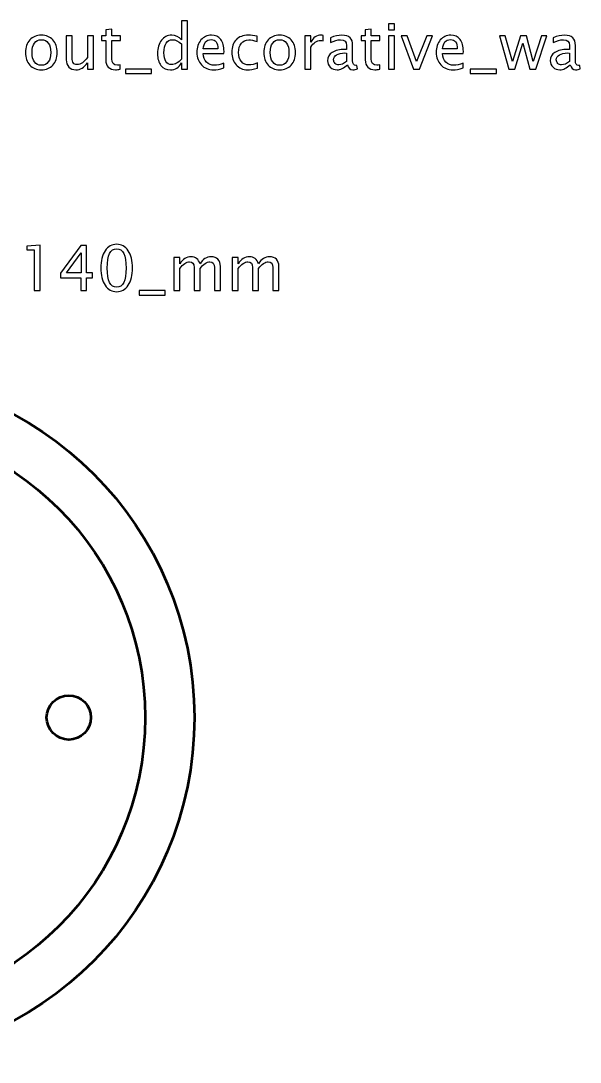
# Model space of a CAD drawing. Header units: centimetres. Extents: x -28.3 to 19, y -27.4 to 29.1.
# Drawn here: x -16.02 to -4.67, y 8 to 29.15 of the extents above; entities that cross this region are included whole.
import ezdxf

# ---------------------------------------------------------------- set-up
doc = ezdxf.new("R2010")
doc.units = ezdxf.units.CM
doc.header["$MEASUREMENT"] = 0
doc.layers.add('Layer 1', color=7, linetype='Continuous')

msp = doc.modelspace()

# ---------------------------------------------------------------- linework, layer by layer
at = {"layer": 'Layer 1', "lineweight": 53}
for centre, major_axis in [((-19.5, 15), (0, 7)), ((-19.5, 15), (0, 6)), ((-15.05, 15), (0, 0.45))]:
    msp.add_ellipse(centre, major_axis=major_axis, ratio=1, dxfattribs=at)
at = {"layer": 'Layer 1'}
for points, knots in [([(-14.00503, 28.17065), (-14.04271, 28.16028), (-14.07551, 28.1552), (-14.10324, 28.1552), (-14.10324, 28.1552), (-14.16547, 28.1552), (-14.21394, 28.17298), (-14.24866, 28.20854), (-14.24866, 28.20854), (-14.28358, 28.2441), (-14.30094, 28.29342), (-14.30094, 28.35671), (-14.30094, 28.35671), (-14.30094, 28.35671), (-14.30094, 28.7521), (-14.30094, 28.7521), (-14.30094, 28.7521), (-14.30094, 28.7521), (-14.38518, 28.7521), (-14.38518, 28.7521), (-14.38518, 28.7521), (-14.38518, 28.7521), (-14.38518, 28.84354), (-14.38518, 28.84354), (-14.38518, 28.84354), (-14.38518, 28.84354), (-14.30094, 28.84354), (-14.30094, 28.84354), (-14.30094, 28.84354), (-14.30094, 28.84354), (-14.30094, 28.96525), (-14.30094, 28.96525), (-14.30094, 28.96525), (-14.30094, 28.96525), (-14.17902, 28.97689), (-14.17902, 28.97689), (-14.17902, 28.97689), (-14.17902, 28.97689), (-14.17902, 28.84354), (-14.17902, 28.84354), (-14.17902, 28.84354), (-14.17902, 28.84354), (-14.00249, 28.84354), (-14.00249, 28.84354), (-14.00249, 28.84354), (-14.00249, 28.84354), (-14.00249, 28.7521), (-14.00249, 28.7521), (-14.00249, 28.7521), (-14.00249, 28.7521), (-14.17902, 28.7521), (-14.17902, 28.7521), (-14.17902, 28.7521), (-14.17902, 28.7521), (-14.17902, 28.37872), (-14.17902, 28.37872), (-14.17902, 28.37872), (-14.17902, 28.29067), (-14.14071, 28.24664), (-14.0643, 28.24664), (-14.0643, 28.24664), (-14.048, 28.24664), (-14.02831, 28.24939), (-14.00503, 28.25468), (-14.00503, 28.25468), (-14.00503, 28.25468), (-14.00503, 28.17065), (-14.00503, 28.17065)], [0, 0, 0, 0, 0.05555556, 0.05555556, 0.05555556, 0.05555556, 0.11111111, 0.11111111, 0.11111111, 0.11111111, 0.16666667, 0.16666667, 0.16666667, 0.16666667, 0.22222222, 0.22222222, 0.22222222, 0.22222222, 0.27777778, 0.27777778, 0.27777778, 0.27777778, 0.33333333, 0.33333333, 0.33333333, 0.33333333, 0.38888889, 0.38888889, 0.38888889, 0.38888889, 0.44444444, 0.44444444, 0.44444444, 0.44444444, 0.5, 0.5, 0.5, 0.5, 0.55555556, 0.55555556, 0.55555556, 0.55555556, 0.61111111, 0.61111111, 0.61111111, 0.61111111, 0.66666667, 0.66666667, 0.66666667, 0.66666667, 0.72222222, 0.72222222, 0.72222222, 0.72222222, 0.77777778, 0.77777778, 0.77777778, 0.77777778, 0.83333333, 0.83333333, 0.83333333, 0.83333333, 0.88888889, 0.88888889, 0.88888889, 0.88888889, 1, 1, 1, 1]), ([(-12.76297, 28.17044), (-12.76297, 28.17044), (-12.76297, 28.29681), (-12.76297, 28.29681), (-12.76297, 28.29681), (-12.81271, 28.2024), (-12.88764, 28.1552), (-12.98776, 28.1552), (-12.98776, 28.1552), (-13.06904, 28.1552), (-13.13296, 28.18462), (-13.17953, 28.24368), (-13.17953, 28.24368), (-13.2261, 28.30273), (-13.24938, 28.38338), (-13.24938, 28.48561), (-13.24938, 28.48561), (-13.24938, 28.59737), (-13.22292, 28.68733), (-13.17022, 28.75549), (-13.17022, 28.75549), (-13.1173, 28.82343), (-13.04787, 28.85751), (-12.96172, 28.85751), (-12.96172, 28.85751), (-12.88193, 28.85751), (-12.81546, 28.82703), (-12.76297, 28.76586), (-12.76297, 28.76586), (-12.76297, 28.76586), (-12.76297, 29.14961), (-12.76297, 29.14961), (-12.76297, 29.14961), (-12.76297, 29.14961), (-12.64105, 29.14961), (-12.64105, 29.14961), (-12.64105, 29.14961), (-12.64105, 29.14961), (-12.64105, 28.17044), (-12.64105, 28.17044), (-12.64105, 28.17044), (-12.64105, 28.17044), (-12.76297, 28.17044), (-12.76297, 28.17044)], [0, 0, 0, 0, 0.08333333, 0.08333333, 0.08333333, 0.08333333, 0.16666667, 0.16666667, 0.16666667, 0.16666667, 0.25, 0.25, 0.25, 0.25, 0.33333333, 0.33333333, 0.33333333, 0.33333333, 0.41666667, 0.41666667, 0.41666667, 0.41666667, 0.5, 0.5, 0.5, 0.5, 0.58333333, 0.58333333, 0.58333333, 0.58333333, 0.66666667, 0.66666667, 0.66666667, 0.66666667, 0.75, 0.75, 0.75, 0.75, 0.83333333, 0.83333333, 0.83333333, 0.83333333, 1, 1, 1, 1]), ([(-8.73666, 28.17065), (-8.77434, 28.16028), (-8.80714, 28.1552), (-8.83487, 28.1552), (-8.83487, 28.1552), (-8.8971, 28.1552), (-8.94557, 28.17298), (-8.98029, 28.20854), (-8.98029, 28.20854), (-9.01521, 28.2441), (-9.03257, 28.29342), (-9.03257, 28.35671), (-9.03257, 28.35671), (-9.03257, 28.35671), (-9.03257, 28.7521), (-9.03257, 28.7521), (-9.03257, 28.7521), (-9.03257, 28.7521), (-9.11681, 28.7521), (-9.11681, 28.7521), (-9.11681, 28.7521), (-9.11681, 28.7521), (-9.11681, 28.84354), (-9.11681, 28.84354), (-9.11681, 28.84354), (-9.11681, 28.84354), (-9.03257, 28.84354), (-9.03257, 28.84354), (-9.03257, 28.84354), (-9.03257, 28.84354), (-9.03257, 28.96525), (-9.03257, 28.96525), (-9.03257, 28.96525), (-9.03257, 28.96525), (-8.91065, 28.97689), (-8.91065, 28.97689), (-8.91065, 28.97689), (-8.91065, 28.97689), (-8.91065, 28.84354), (-8.91065, 28.84354), (-8.91065, 28.84354), (-8.91065, 28.84354), (-8.73412, 28.84354), (-8.73412, 28.84354), (-8.73412, 28.84354), (-8.73412, 28.84354), (-8.73412, 28.7521), (-8.73412, 28.7521), (-8.73412, 28.7521), (-8.73412, 28.7521), (-8.91065, 28.7521), (-8.91065, 28.7521), (-8.91065, 28.7521), (-8.91065, 28.7521), (-8.91065, 28.37872), (-8.91065, 28.37872), (-8.91065, 28.37872), (-8.91065, 28.29067), (-8.87234, 28.24664), (-8.79593, 28.24664), (-8.79593, 28.24664), (-8.77963, 28.24664), (-8.75994, 28.24939), (-8.73666, 28.25468), (-8.73666, 28.25468), (-8.73666, 28.25468), (-8.73666, 28.17065), (-8.73666, 28.17065)], [0, 0, 0, 0, 0.05555556, 0.05555556, 0.05555556, 0.05555556, 0.11111111, 0.11111111, 0.11111111, 0.11111111, 0.16666667, 0.16666667, 0.16666667, 0.16666667, 0.22222222, 0.22222222, 0.22222222, 0.22222222, 0.27777778, 0.27777778, 0.27777778, 0.27777778, 0.33333333, 0.33333333, 0.33333333, 0.33333333, 0.38888889, 0.38888889, 0.38888889, 0.38888889, 0.44444444, 0.44444444, 0.44444444, 0.44444444, 0.5, 0.5, 0.5, 0.5, 0.55555556, 0.55555556, 0.55555556, 0.55555556, 0.61111111, 0.61111111, 0.61111111, 0.61111111, 0.66666667, 0.66666667, 0.66666667, 0.66666667, 0.72222222, 0.72222222, 0.72222222, 0.72222222, 0.77777778, 0.77777778, 0.77777778, 0.77777778, 0.83333333, 0.83333333, 0.83333333, 0.83333333, 0.88888889, 0.88888889, 0.88888889, 0.88888889, 1, 1, 1, 1]), ([(-8.56267, 28.96673), (-8.56267, 28.96673), (-8.56267, 29.08865), (-8.56267, 29.08865), (-8.56267, 29.08865), (-8.56267, 29.08865), (-8.44075, 29.08865), (-8.44075, 29.08865), (-8.44075, 29.08865), (-8.44075, 29.08865), (-8.44075, 28.96673), (-8.44075, 28.96673), (-8.44075, 28.96673), (-8.44075, 28.96673), (-8.56267, 28.96673), (-8.56267, 28.96673)], [0, 0, 0, 0, 0.2, 0.2, 0.2, 0.2, 0.4, 0.4, 0.4, 0.4, 0.6, 0.6, 0.6, 0.6, 1, 1, 1, 1]), ([(-15.6065, 28.1552), (-15.70535, 28.1552), (-15.78366, 28.18674), (-15.84124, 28.24982), (-15.84124, 28.24982), (-15.89902, 28.31289), (-15.92781, 28.39862), (-15.92781, 28.50678), (-15.92781, 28.50678), (-15.92781, 28.61473), (-15.89902, 28.70024), (-15.84124, 28.76311), (-15.84124, 28.76311), (-15.78366, 28.82597), (-15.70535, 28.85751), (-15.6065, 28.85751), (-15.6065, 28.85751), (-15.50765, 28.85751), (-15.42933, 28.82597), (-15.37176, 28.76311), (-15.37176, 28.76311), (-15.31398, 28.70024), (-15.28519, 28.61473), (-15.28519, 28.50678), (-15.28519, 28.50678), (-15.28519, 28.39862), (-15.31398, 28.31289), (-15.37176, 28.24982), (-15.37176, 28.24982), (-15.42933, 28.18674), (-15.50765, 28.1552), (-15.6065, 28.1552)], [0, 0, 0, 0, 0.11111111, 0.11111111, 0.11111111, 0.11111111, 0.22222222, 0.22222222, 0.22222222, 0.22222222, 0.33333333, 0.33333333, 0.33333333, 0.33333333, 0.44444444, 0.44444444, 0.44444444, 0.44444444, 0.55555556, 0.55555556, 0.55555556, 0.55555556, 0.66666667, 0.66666667, 0.66666667, 0.66666667, 0.77777778, 0.77777778, 0.77777778, 0.77777778, 1, 1, 1, 1]), ([(-15.60671, 28.24664), (-15.54639, 28.24664), (-15.4994, 28.26929), (-15.46595, 28.3148), (-15.46595, 28.3148), (-15.43272, 28.36009), (-15.416, 28.42423), (-15.416, 28.50678), (-15.416, 28.50678), (-15.416, 28.58912), (-15.43272, 28.65304), (-15.46595, 28.69834), (-15.46595, 28.69834), (-15.4994, 28.74342), (-15.54639, 28.76607), (-15.60671, 28.76607), (-15.60671, 28.76607), (-15.66725, 28.76607), (-15.71424, 28.74342), (-15.74726, 28.69834), (-15.74726, 28.69834), (-15.78049, 28.65304), (-15.797, 28.58912), (-15.797, 28.50678), (-15.797, 28.50678), (-15.797, 28.42423), (-15.78049, 28.36009), (-15.74726, 28.3148), (-15.74726, 28.3148), (-15.71424, 28.26929), (-15.66725, 28.24664), (-15.60671, 28.24664)], [0, 0, 0, 0, 0.11111111, 0.11111111, 0.11111111, 0.11111111, 0.22222222, 0.22222222, 0.22222222, 0.22222222, 0.33333333, 0.33333333, 0.33333333, 0.33333333, 0.44444444, 0.44444444, 0.44444444, 0.44444444, 0.55555556, 0.55555556, 0.55555556, 0.55555556, 0.66666667, 0.66666667, 0.66666667, 0.66666667, 0.77777778, 0.77777778, 0.77777778, 0.77777778, 1, 1, 1, 1]), ([(-14.67263, 28.17044), (-14.67263, 28.17044), (-14.67263, 28.29702), (-14.67263, 28.29702), (-14.67263, 28.29702), (-14.73761, 28.2024), (-14.81656, 28.1552), (-14.90927, 28.1552), (-14.90927, 28.1552), (-14.96812, 28.1552), (-15.01489, 28.17362), (-15.04961, 28.21066), (-15.04961, 28.21066), (-15.08453, 28.2477), (-15.10189, 28.29744), (-15.10189, 28.36031), (-15.10189, 28.36031), (-15.10189, 28.36031), (-15.10189, 28.84354), (-15.10189, 28.84354), (-15.10189, 28.84354), (-15.10189, 28.84354), (-14.97997, 28.84354), (-14.97997, 28.84354), (-14.97997, 28.84354), (-14.97997, 28.84354), (-14.97997, 28.4001), (-14.97997, 28.4001), (-14.97997, 28.4001), (-14.97997, 28.34951), (-14.97256, 28.31374), (-14.95796, 28.29257), (-14.95796, 28.29257), (-14.94314, 28.27119), (-14.91859, 28.26061), (-14.88408, 28.26061), (-14.88408, 28.26061), (-14.80958, 28.26061), (-14.73888, 28.30951), (-14.67263, 28.40751), (-14.67263, 28.40751), (-14.67263, 28.40751), (-14.67263, 28.84354), (-14.67263, 28.84354), (-14.67263, 28.84354), (-14.67263, 28.84354), (-14.55071, 28.84354), (-14.55071, 28.84354), (-14.55071, 28.84354), (-14.55071, 28.84354), (-14.55071, 28.17044), (-14.55071, 28.17044), (-14.55071, 28.17044), (-14.55071, 28.17044), (-14.67263, 28.17044), (-14.67263, 28.17044)], [0, 0, 0, 0, 0.06666667, 0.06666667, 0.06666667, 0.06666667, 0.13333333, 0.13333333, 0.13333333, 0.13333333, 0.2, 0.2, 0.2, 0.2, 0.26666667, 0.26666667, 0.26666667, 0.26666667, 0.33333333, 0.33333333, 0.33333333, 0.33333333, 0.4, 0.4, 0.4, 0.4, 0.46666667, 0.46666667, 0.46666667, 0.46666667, 0.53333333, 0.53333333, 0.53333333, 0.53333333, 0.6, 0.6, 0.6, 0.6, 0.66666667, 0.66666667, 0.66666667, 0.66666667, 0.73333333, 0.73333333, 0.73333333, 0.73333333, 0.8, 0.8, 0.8, 0.8, 0.86666667, 0.86666667, 0.86666667, 0.86666667, 1, 1, 1, 1]), ([(-12.76297, 28.68246), (-12.82626, 28.73813), (-12.88616, 28.76607), (-12.94289, 28.76607), (-12.94289, 28.76607), (-12.99877, 28.76607), (-13.04195, 28.74279), (-13.07264, 28.69601), (-13.07264, 28.69601), (-13.10333, 28.64944), (-13.11857, 28.5834), (-13.11857, 28.49789), (-13.11857, 28.49789), (-13.11857, 28.34062), (-13.0665, 28.26188), (-12.96215, 28.26188), (-12.96215, 28.26188), (-12.89441, 28.26188), (-12.82795, 28.29892), (-12.76297, 28.37279), (-12.76297, 28.37279), (-12.76297, 28.37279), (-12.76297, 28.68246), (-12.76297, 28.68246)], [0, 0, 0, 0, 0.14285714, 0.14285714, 0.14285714, 0.14285714, 0.28571429, 0.28571429, 0.28571429, 0.28571429, 0.42857143, 0.42857143, 0.42857143, 0.42857143, 0.57142857, 0.57142857, 0.57142857, 0.57142857, 0.71428571, 0.71428571, 0.71428571, 0.71428571, 1, 1, 1, 1]), ([(-11.90276, 28.19203), (-11.98467, 28.16748), (-12.05474, 28.1552), (-12.11316, 28.1552), (-12.11316, 28.1552), (-12.21285, 28.1552), (-12.29392, 28.18822), (-12.35636, 28.25405), (-12.35636, 28.25405), (-12.4188, 28.31988), (-12.45013, 28.40518), (-12.45013, 28.51017), (-12.45013, 28.51017), (-12.45013, 28.61198), (-12.42261, 28.69559), (-12.36737, 28.76099), (-12.36737, 28.76099), (-12.31212, 28.82618), (-12.24143, 28.85878), (-12.15528, 28.85878), (-12.15528, 28.85878), (-12.07379, 28.85878), (-12.01071, 28.82978), (-11.96626, 28.77179), (-11.96626, 28.77179), (-11.92181, 28.71379), (-11.89958, 28.63166), (-11.89958, 28.52519), (-11.89958, 28.52519), (-11.89958, 28.52519), (-11.90022, 28.48794), (-11.90022, 28.48794), (-11.90022, 28.48794), (-11.90022, 28.48794), (-12.32567, 28.48794), (-12.32567, 28.48794), (-12.32567, 28.48794), (-12.30789, 28.32707), (-12.22936, 28.24664), (-12.0903, 28.24664), (-12.0903, 28.24664), (-12.03928, 28.24664), (-11.97684, 28.26103), (-11.90276, 28.28982), (-11.90276, 28.28982), (-11.90276, 28.28982), (-11.90276, 28.19203), (-11.90276, 28.19203)], [0, 0, 0, 0, 0.07692308, 0.07692308, 0.07692308, 0.07692308, 0.15384615, 0.15384615, 0.15384615, 0.15384615, 0.23076923, 0.23076923, 0.23076923, 0.23076923, 0.30769231, 0.30769231, 0.30769231, 0.30769231, 0.38461538, 0.38461538, 0.38461538, 0.38461538, 0.46153846, 0.46153846, 0.46153846, 0.46153846, 0.53846154, 0.53846154, 0.53846154, 0.53846154, 0.61538462, 0.61538462, 0.61538462, 0.61538462, 0.69230769, 0.69230769, 0.69230769, 0.69230769, 0.76923077, 0.76923077, 0.76923077, 0.76923077, 0.84615385, 0.84615385, 0.84615385, 0.84615385, 1, 1, 1, 1]), ([(-12.31932, 28.57938), (-12.31932, 28.57938), (-12.02214, 28.57938), (-12.02214, 28.57938), (-12.02214, 28.57938), (-12.02214, 28.70469), (-12.06892, 28.76734), (-12.16226, 28.76734), (-12.16226, 28.76734), (-12.25624, 28.76734), (-12.30852, 28.70469), (-12.31932, 28.57938)], [0, 0, 0, 0, 0.25, 0.25, 0.25, 0.25, 0.5, 0.5, 0.5, 0.5, 1, 1, 1, 1]), ([(-11.22183, 28.19076), (-11.30078, 28.16705), (-11.36894, 28.1552), (-11.4263, 28.1552), (-11.4263, 28.1552), (-11.51732, 28.1552), (-11.59267, 28.18886), (-11.65257, 28.25595), (-11.65257, 28.25595), (-11.71247, 28.32326), (-11.74253, 28.40814), (-11.74253, 28.51038), (-11.74253, 28.51038), (-11.74253, 28.6196), (-11.7129, 28.7049), (-11.65363, 28.76586), (-11.65363, 28.76586), (-11.59436, 28.82703), (-11.5116, 28.85751), (-11.40534, 28.85751), (-11.40534, 28.85751), (-11.35306, 28.85751), (-11.29422, 28.85031), (-11.22945, 28.83592), (-11.22945, 28.83592), (-11.22945, 28.83592), (-11.22945, 28.73305), (-11.22945, 28.73305), (-11.22945, 28.73305), (-11.29824, 28.75337), (-11.35433, 28.76353), (-11.39751, 28.76353), (-11.39751, 28.76353), (-11.46017, 28.76353), (-11.51033, 28.74004), (-11.5478, 28.69326), (-11.5478, 28.69326), (-11.58526, 28.64648), (-11.6041, 28.58404), (-11.6041, 28.50614), (-11.6041, 28.50614), (-11.6041, 28.43058), (-11.58463, 28.36962), (-11.54589, 28.32284), (-11.54589, 28.32284), (-11.50716, 28.27627), (-11.45657, 28.25299), (-11.3937, 28.25299), (-11.3937, 28.25299), (-11.33803, 28.25299), (-11.28088, 28.26738), (-11.22183, 28.29617), (-11.22183, 28.29617), (-11.22183, 28.29617), (-11.22183, 28.19076), (-11.22183, 28.19076)], [0, 0, 0, 0, 0.06666667, 0.06666667, 0.06666667, 0.06666667, 0.13333333, 0.13333333, 0.13333333, 0.13333333, 0.2, 0.2, 0.2, 0.2, 0.26666667, 0.26666667, 0.26666667, 0.26666667, 0.33333333, 0.33333333, 0.33333333, 0.33333333, 0.4, 0.4, 0.4, 0.4, 0.46666667, 0.46666667, 0.46666667, 0.46666667, 0.53333333, 0.53333333, 0.53333333, 0.53333333, 0.6, 0.6, 0.6, 0.6, 0.66666667, 0.66666667, 0.66666667, 0.66666667, 0.73333333, 0.73333333, 0.73333333, 0.73333333, 0.8, 0.8, 0.8, 0.8, 0.86666667, 0.86666667, 0.86666667, 0.86666667, 1, 1, 1, 1]), ([(-10.77077, 28.1552), (-10.86962, 28.1552), (-10.94793, 28.18674), (-11.00551, 28.24982), (-11.00551, 28.24982), (-11.06329, 28.31289), (-11.09208, 28.39862), (-11.09208, 28.50678), (-11.09208, 28.50678), (-11.09208, 28.61473), (-11.06329, 28.70024), (-11.00551, 28.76311), (-11.00551, 28.76311), (-10.94793, 28.82597), (-10.86962, 28.85751), (-10.77077, 28.85751), (-10.77077, 28.85751), (-10.67192, 28.85751), (-10.5936, 28.82597), (-10.53603, 28.76311), (-10.53603, 28.76311), (-10.47825, 28.70024), (-10.44946, 28.61473), (-10.44946, 28.50678), (-10.44946, 28.50678), (-10.44946, 28.39862), (-10.47825, 28.31289), (-10.53603, 28.24982), (-10.53603, 28.24982), (-10.5936, 28.18674), (-10.67192, 28.1552), (-10.77077, 28.1552)], [0, 0, 0, 0, 0.11111111, 0.11111111, 0.11111111, 0.11111111, 0.22222222, 0.22222222, 0.22222222, 0.22222222, 0.33333333, 0.33333333, 0.33333333, 0.33333333, 0.44444444, 0.44444444, 0.44444444, 0.44444444, 0.55555556, 0.55555556, 0.55555556, 0.55555556, 0.66666667, 0.66666667, 0.66666667, 0.66666667, 0.77777778, 0.77777778, 0.77777778, 0.77777778, 1, 1, 1, 1]), ([(-10.77098, 28.24664), (-10.71066, 28.24664), (-10.66367, 28.26929), (-10.63022, 28.3148), (-10.63022, 28.3148), (-10.59699, 28.36009), (-10.58027, 28.42423), (-10.58027, 28.50678), (-10.58027, 28.50678), (-10.58027, 28.58912), (-10.59699, 28.65304), (-10.63022, 28.69834), (-10.63022, 28.69834), (-10.66367, 28.74342), (-10.71066, 28.76607), (-10.77098, 28.76607), (-10.77098, 28.76607), (-10.83152, 28.76607), (-10.87851, 28.74342), (-10.91153, 28.69834), (-10.91153, 28.69834), (-10.94476, 28.65304), (-10.96127, 28.58912), (-10.96127, 28.50678), (-10.96127, 28.50678), (-10.96127, 28.42423), (-10.94476, 28.36009), (-10.91153, 28.3148), (-10.91153, 28.3148), (-10.87851, 28.26929), (-10.83152, 28.24664), (-10.77098, 28.24664)], [0, 0, 0, 0, 0.11111111, 0.11111111, 0.11111111, 0.11111111, 0.22222222, 0.22222222, 0.22222222, 0.22222222, 0.33333333, 0.33333333, 0.33333333, 0.33333333, 0.44444444, 0.44444444, 0.44444444, 0.44444444, 0.55555556, 0.55555556, 0.55555556, 0.55555556, 0.66666667, 0.66666667, 0.66666667, 0.66666667, 0.77777778, 0.77777778, 0.77777778, 0.77777778, 1, 1, 1, 1]), ([(-10.25854, 28.17044), (-10.25854, 28.17044), (-10.25854, 28.84354), (-10.25854, 28.84354), (-10.25854, 28.84354), (-10.25854, 28.84354), (-10.13662, 28.84354), (-10.13662, 28.84354), (-10.13662, 28.84354), (-10.13662, 28.84354), (-10.13662, 28.71633), (-10.13662, 28.71633), (-10.13662, 28.71633), (-10.08815, 28.81052), (-10.01787, 28.85751), (-9.92559, 28.85751), (-9.92559, 28.85751), (-9.9131, 28.85751), (-9.89998, 28.85645), (-9.88643, 28.85434), (-9.88643, 28.85434), (-9.88643, 28.85434), (-9.88643, 28.74025), (-9.88643, 28.74025), (-9.88643, 28.74025), (-9.9076, 28.74723), (-9.92622, 28.75083), (-9.94231, 28.75083), (-9.94231, 28.75083), (-10.01978, 28.75083), (-10.08455, 28.70511), (-10.13662, 28.61346), (-10.13662, 28.61346), (-10.13662, 28.61346), (-10.13662, 28.17044), (-10.13662, 28.17044), (-10.13662, 28.17044), (-10.13662, 28.17044), (-10.25854, 28.17044), (-10.25854, 28.17044)], [0, 0, 0, 0, 0.09090909, 0.09090909, 0.09090909, 0.09090909, 0.18181818, 0.18181818, 0.18181818, 0.18181818, 0.27272727, 0.27272727, 0.27272727, 0.27272727, 0.36363636, 0.36363636, 0.36363636, 0.36363636, 0.45454545, 0.45454545, 0.45454545, 0.45454545, 0.54545455, 0.54545455, 0.54545455, 0.54545455, 0.63636364, 0.63636364, 0.63636364, 0.63636364, 0.72727273, 0.72727273, 0.72727273, 0.72727273, 0.81818182, 0.81818182, 0.81818182, 0.81818182, 1, 1, 1, 1]), ([(-9.39198, 28.25617), (-9.46521, 28.18886), (-9.5357, 28.1552), (-9.60343, 28.1552), (-9.60343, 28.1552), (-9.6591, 28.1552), (-9.70546, 28.17256), (-9.74207, 28.20748), (-9.74207, 28.20748), (-9.7789, 28.24241), (-9.79732, 28.28643), (-9.79732, 28.33956), (-9.79732, 28.33956), (-9.79732, 28.41301), (-9.76642, 28.46953), (-9.70461, 28.5089), (-9.70461, 28.5089), (-9.6428, 28.54827), (-9.55411, 28.56795), (-9.43854, 28.56795), (-9.43854, 28.56795), (-9.43854, 28.56795), (-9.40997, 28.56795), (-9.40997, 28.56795), (-9.40997, 28.56795), (-9.40997, 28.56795), (-9.40997, 28.64902), (-9.40997, 28.64902), (-9.40997, 28.64902), (-9.40997, 28.72712), (-9.45061, 28.76607), (-9.5321, 28.76607), (-9.5321, 28.76607), (-9.59518, 28.76607), (-9.66418, 28.74617), (-9.7389, 28.70638), (-9.7389, 28.70638), (-9.7389, 28.70638), (-9.7389, 28.80671), (-9.7389, 28.80671), (-9.7389, 28.80671), (-9.65677, 28.84058), (-9.5793, 28.85751), (-9.5067, 28.85751), (-9.5067, 28.85751), (-9.43198, 28.85751), (-9.37674, 28.84058), (-9.34139, 28.8065), (-9.34139, 28.8065), (-9.30583, 28.77242), (-9.28805, 28.71993), (-9.28805, 28.64902), (-9.28805, 28.64902), (-9.28805, 28.64902), (-9.28805, 28.34485), (-9.28805, 28.34485), (-9.28805, 28.34485), (-9.28805, 28.27522), (-9.26667, 28.24029), (-9.2237, 28.24029), (-9.2237, 28.24029), (-9.21841, 28.24029), (-9.21058, 28.24114), (-9.20021, 28.24283), (-9.20021, 28.24283), (-9.20021, 28.24283), (-9.19153, 28.1751), (-9.19153, 28.1751), (-9.19153, 28.1751), (-9.21926, 28.16176), (-9.24974, 28.1552), (-9.28318, 28.1552), (-9.28318, 28.1552), (-9.34012, 28.1552), (-9.37631, 28.18886), (-9.39198, 28.25617)], [0, 0, 0, 0, 0.05, 0.05, 0.05, 0.05, 0.1, 0.1, 0.1, 0.1, 0.15, 0.15, 0.15, 0.15, 0.2, 0.2, 0.2, 0.2, 0.25, 0.25, 0.25, 0.25, 0.3, 0.3, 0.3, 0.3, 0.35, 0.35, 0.35, 0.35, 0.4, 0.4, 0.4, 0.4, 0.45, 0.45, 0.45, 0.45, 0.5, 0.5, 0.5, 0.5, 0.55, 0.55, 0.55, 0.55, 0.6, 0.6, 0.6, 0.6, 0.65, 0.65, 0.65, 0.65, 0.7, 0.7, 0.7, 0.7, 0.75, 0.75, 0.75, 0.75, 0.8, 0.8, 0.8, 0.8, 0.85, 0.85, 0.85, 0.85, 0.9, 0.9, 0.9, 0.9, 1, 1, 1, 1]), ([(-8.56267, 28.17044), (-8.56267, 28.17044), (-8.56267, 28.84354), (-8.56267, 28.84354), (-8.56267, 28.84354), (-8.56267, 28.84354), (-8.44075, 28.84354), (-8.44075, 28.84354), (-8.44075, 28.84354), (-8.44075, 28.84354), (-8.44075, 28.17044), (-8.44075, 28.17044), (-8.44075, 28.17044), (-8.44075, 28.17044), (-8.56267, 28.17044), (-8.56267, 28.17044)], [0, 0, 0, 0, 0.2, 0.2, 0.2, 0.2, 0.4, 0.4, 0.4, 0.4, 0.6, 0.6, 0.6, 0.6, 1, 1, 1, 1]), ([(-8.05552, 28.17044), (-8.05552, 28.17044), (-8.30613, 28.84354), (-8.30613, 28.84354), (-8.30613, 28.84354), (-8.30613, 28.84354), (-8.18421, 28.84354), (-8.18421, 28.84354), (-8.18421, 28.84354), (-8.18421, 28.84354), (-7.98884, 28.32051), (-7.98884, 28.32051), (-7.98884, 28.32051), (-7.98884, 28.32051), (-7.78204, 28.84354), (-7.78204, 28.84354), (-7.78204, 28.84354), (-7.78204, 28.84354), (-7.66732, 28.84354), (-7.66732, 28.84354), (-7.66732, 28.84354), (-7.66732, 28.84354), (-7.93338, 28.17044), (-7.93338, 28.17044), (-7.93338, 28.17044), (-7.93338, 28.17044), (-8.05552, 28.17044), (-8.05552, 28.17044)], [0, 0, 0, 0, 0.125, 0.125, 0.125, 0.125, 0.25, 0.25, 0.25, 0.25, 0.375, 0.375, 0.375, 0.375, 0.5, 0.5, 0.5, 0.5, 0.625, 0.625, 0.625, 0.625, 0.75, 0.75, 0.75, 0.75, 1, 1, 1, 1]), ([(-7.04438, 28.19203), (-7.12629, 28.16748), (-7.19636, 28.1552), (-7.25478, 28.1552), (-7.25478, 28.1552), (-7.35447, 28.1552), (-7.43554, 28.18822), (-7.49798, 28.25405), (-7.49798, 28.25405), (-7.56042, 28.31988), (-7.59175, 28.40518), (-7.59175, 28.51017), (-7.59175, 28.51017), (-7.59175, 28.61198), (-7.56423, 28.69559), (-7.50899, 28.76099), (-7.50899, 28.76099), (-7.45374, 28.82618), (-7.38305, 28.85878), (-7.2969, 28.85878), (-7.2969, 28.85878), (-7.21541, 28.85878), (-7.15233, 28.82978), (-7.10788, 28.77179), (-7.10788, 28.77179), (-7.06343, 28.71379), (-7.0412, 28.63166), (-7.0412, 28.52519), (-7.0412, 28.52519), (-7.0412, 28.52519), (-7.04184, 28.48794), (-7.04184, 28.48794), (-7.04184, 28.48794), (-7.04184, 28.48794), (-7.46729, 28.48794), (-7.46729, 28.48794), (-7.46729, 28.48794), (-7.44951, 28.32707), (-7.37098, 28.24664), (-7.23192, 28.24664), (-7.23192, 28.24664), (-7.1809, 28.24664), (-7.11846, 28.26103), (-7.04438, 28.28982), (-7.04438, 28.28982), (-7.04438, 28.28982), (-7.04438, 28.19203), (-7.04438, 28.19203)], [0, 0, 0, 0, 0.07692308, 0.07692308, 0.07692308, 0.07692308, 0.15384615, 0.15384615, 0.15384615, 0.15384615, 0.23076923, 0.23076923, 0.23076923, 0.23076923, 0.30769231, 0.30769231, 0.30769231, 0.30769231, 0.38461538, 0.38461538, 0.38461538, 0.38461538, 0.46153846, 0.46153846, 0.46153846, 0.46153846, 0.53846154, 0.53846154, 0.53846154, 0.53846154, 0.61538462, 0.61538462, 0.61538462, 0.61538462, 0.69230769, 0.69230769, 0.69230769, 0.69230769, 0.76923077, 0.76923077, 0.76923077, 0.76923077, 0.84615385, 0.84615385, 0.84615385, 0.84615385, 1, 1, 1, 1]), ([(-7.46094, 28.57938), (-7.46094, 28.57938), (-7.16376, 28.57938), (-7.16376, 28.57938), (-7.16376, 28.57938), (-7.16376, 28.70469), (-7.21054, 28.76734), (-7.30388, 28.76734), (-7.30388, 28.76734), (-7.39786, 28.76734), (-7.45014, 28.70469), (-7.46094, 28.57938)], [0, 0, 0, 0, 0.25, 0.25, 0.25, 0.25, 0.5, 0.5, 0.5, 0.5, 1, 1, 1, 1]), ([(-6.11707, 28.17044), (-6.11707, 28.17044), (-6.31011, 28.84354), (-6.31011, 28.84354), (-6.31011, 28.84354), (-6.31011, 28.84354), (-6.19115, 28.84354), (-6.19115, 28.84354), (-6.19115, 28.84354), (-6.19115, 28.84354), (-6.0432, 28.32094), (-6.0432, 28.32094), (-6.0432, 28.32094), (-6.0432, 28.32094), (-5.8836, 28.84354), (-5.8836, 28.84354), (-5.8836, 28.84354), (-5.8836, 28.84354), (-5.76168, 28.84354), (-5.76168, 28.84354), (-5.76168, 28.84354), (-5.76168, 28.84354), (-5.62135, 28.32178), (-5.62135, 28.32178), (-5.62135, 28.32178), (-5.62135, 28.32178), (-5.45159, 28.84354), (-5.45159, 28.84354), (-5.45159, 28.84354), (-5.45159, 28.84354), (-5.34745, 28.84354), (-5.34745, 28.84354), (-5.34745, 28.84354), (-5.34745, 28.84354), (-5.56716, 28.17044), (-5.56716, 28.17044), (-5.56716, 28.17044), (-5.56716, 28.17044), (-5.68908, 28.17044), (-5.68908, 28.17044), (-5.68908, 28.17044), (-5.68908, 28.17044), (-5.83344, 28.69537), (-5.83344, 28.69537), (-5.83344, 28.69537), (-5.83344, 28.69537), (-5.99515, 28.17044), (-5.99515, 28.17044), (-5.99515, 28.17044), (-5.99515, 28.17044), (-6.11707, 28.17044), (-6.11707, 28.17044)], [0, 0, 0, 0, 0.07142857, 0.07142857, 0.07142857, 0.07142857, 0.14285714, 0.14285714, 0.14285714, 0.14285714, 0.21428571, 0.21428571, 0.21428571, 0.21428571, 0.28571429, 0.28571429, 0.28571429, 0.28571429, 0.35714286, 0.35714286, 0.35714286, 0.35714286, 0.42857143, 0.42857143, 0.42857143, 0.42857143, 0.5, 0.5, 0.5, 0.5, 0.57142857, 0.57142857, 0.57142857, 0.57142857, 0.64285714, 0.64285714, 0.64285714, 0.64285714, 0.71428571, 0.71428571, 0.71428571, 0.71428571, 0.78571429, 0.78571429, 0.78571429, 0.78571429, 0.85714286, 0.85714286, 0.85714286, 0.85714286, 1, 1, 1, 1]), ([(-4.87035, 28.25617), (-4.94358, 28.18886), (-5.01407, 28.1552), (-5.0818, 28.1552), (-5.0818, 28.1552), (-5.13747, 28.1552), (-5.18383, 28.17256), (-5.22044, 28.20748), (-5.22044, 28.20748), (-5.25727, 28.24241), (-5.27569, 28.28643), (-5.27569, 28.33956), (-5.27569, 28.33956), (-5.27569, 28.41301), (-5.24479, 28.46953), (-5.18298, 28.5089), (-5.18298, 28.5089), (-5.12117, 28.54827), (-5.03248, 28.56795), (-4.91691, 28.56795), (-4.91691, 28.56795), (-4.91691, 28.56795), (-4.88834, 28.56795), (-4.88834, 28.56795), (-4.88834, 28.56795), (-4.88834, 28.56795), (-4.88834, 28.64902), (-4.88834, 28.64902), (-4.88834, 28.64902), (-4.88834, 28.72712), (-4.92898, 28.76607), (-5.01047, 28.76607), (-5.01047, 28.76607), (-5.07355, 28.76607), (-5.14255, 28.74617), (-5.21727, 28.70638), (-5.21727, 28.70638), (-5.21727, 28.70638), (-5.21727, 28.80671), (-5.21727, 28.80671), (-5.21727, 28.80671), (-5.13514, 28.84058), (-5.05767, 28.85751), (-4.98507, 28.85751), (-4.98507, 28.85751), (-4.91035, 28.85751), (-4.85511, 28.84058), (-4.81976, 28.8065), (-4.81976, 28.8065), (-4.7842, 28.77242), (-4.76642, 28.71993), (-4.76642, 28.64902), (-4.76642, 28.64902), (-4.76642, 28.64902), (-4.76642, 28.34485), (-4.76642, 28.34485), (-4.76642, 28.34485), (-4.76642, 28.27522), (-4.74504, 28.24029), (-4.70207, 28.24029), (-4.70207, 28.24029), (-4.69678, 28.24029), (-4.68895, 28.24114), (-4.67858, 28.24283), (-4.67858, 28.24283), (-4.67858, 28.24283), (-4.6699, 28.1751), (-4.6699, 28.1751), (-4.6699, 28.1751), (-4.69763, 28.16176), (-4.72811, 28.1552), (-4.76155, 28.1552), (-4.76155, 28.1552), (-4.81849, 28.1552), (-4.85468, 28.18886), (-4.87035, 28.25617)], [0, 0, 0, 0, 0.05, 0.05, 0.05, 0.05, 0.1, 0.1, 0.1, 0.1, 0.15, 0.15, 0.15, 0.15, 0.2, 0.2, 0.2, 0.2, 0.25, 0.25, 0.25, 0.25, 0.3, 0.3, 0.3, 0.3, 0.35, 0.35, 0.35, 0.35, 0.4, 0.4, 0.4, 0.4, 0.45, 0.45, 0.45, 0.45, 0.5, 0.5, 0.5, 0.5, 0.55, 0.55, 0.55, 0.55, 0.6, 0.6, 0.6, 0.6, 0.65, 0.65, 0.65, 0.65, 0.7, 0.7, 0.7, 0.7, 0.75, 0.75, 0.75, 0.75, 0.8, 0.8, 0.8, 0.8, 0.85, 0.85, 0.85, 0.85, 0.9, 0.9, 0.9, 0.9, 1, 1, 1, 1]), ([(-9.40997, 28.32263), (-9.40997, 28.32263), (-9.40997, 28.49556), (-9.40997, 28.49556), (-9.40997, 28.49556), (-9.40997, 28.49556), (-9.44913, 28.49683), (-9.44913, 28.49683), (-9.44913, 28.49683), (-9.51686, 28.49683), (-9.57147, 28.48434), (-9.61317, 28.45937), (-9.61317, 28.45937), (-9.65466, 28.43418), (-9.6754, 28.40095), (-9.6754, 28.35946), (-9.6754, 28.35946), (-9.6754, 28.33046), (-9.66503, 28.30591), (-9.6445, 28.2858), (-9.6445, 28.2858), (-9.62375, 28.26569), (-9.59856, 28.25553), (-9.56872, 28.25553), (-9.56872, 28.25553), (-9.51792, 28.25553), (-9.465, 28.27797), (-9.40997, 28.32263)], [0, 0, 0, 0, 0.125, 0.125, 0.125, 0.125, 0.25, 0.25, 0.25, 0.25, 0.375, 0.375, 0.375, 0.375, 0.5, 0.5, 0.5, 0.5, 0.625, 0.625, 0.625, 0.625, 0.75, 0.75, 0.75, 0.75, 1, 1, 1, 1]), ([(-4.88834, 28.32263), (-4.88834, 28.32263), (-4.88834, 28.49556), (-4.88834, 28.49556), (-4.88834, 28.49556), (-4.88834, 28.49556), (-4.9275, 28.49683), (-4.9275, 28.49683), (-4.9275, 28.49683), (-4.99523, 28.49683), (-5.04984, 28.48434), (-5.09154, 28.45937), (-5.09154, 28.45937), (-5.13303, 28.43418), (-5.15377, 28.40095), (-5.15377, 28.35946), (-5.15377, 28.35946), (-5.15377, 28.33046), (-5.1434, 28.30591), (-5.12287, 28.2858), (-5.12287, 28.2858), (-5.10212, 28.26569), (-5.07693, 28.25553), (-5.04709, 28.25553), (-5.04709, 28.25553), (-4.99629, 28.25553), (-4.94337, 28.27797), (-4.88834, 28.32263)], [0, 0, 0, 0, 0.125, 0.125, 0.125, 0.125, 0.25, 0.25, 0.25, 0.25, 0.375, 0.375, 0.375, 0.375, 0.5, 0.5, 0.5, 0.5, 0.625, 0.625, 0.625, 0.625, 0.75, 0.75, 0.75, 0.75, 1, 1, 1, 1]), ([(-13.89962, 28.079), (-13.89962, 28.079), (-13.89962, 28.17044), (-13.89962, 28.17044), (-13.89962, 28.17044), (-13.89962, 28.17044), (-13.3713, 28.17044), (-13.3713, 28.17044), (-13.3713, 28.17044), (-13.3713, 28.17044), (-13.3713, 28.079), (-13.3713, 28.079), (-13.3713, 28.079), (-13.3713, 28.079), (-13.89962, 28.079), (-13.89962, 28.079)], [0, 0, 0, 0, 0.2, 0.2, 0.2, 0.2, 0.4, 0.4, 0.4, 0.4, 0.6, 0.6, 0.6, 0.6, 1, 1, 1, 1]), ([(-6.89939, 28.079), (-6.89939, 28.079), (-6.89939, 28.17044), (-6.89939, 28.17044), (-6.89939, 28.17044), (-6.89939, 28.17044), (-6.37107, 28.17044), (-6.37107, 28.17044), (-6.37107, 28.17044), (-6.37107, 28.17044), (-6.37107, 28.079), (-6.37107, 28.079), (-6.37107, 28.079), (-6.37107, 28.079), (-6.89939, 28.079), (-6.89939, 28.079)], [0, 0, 0, 0, 0.2, 0.2, 0.2, 0.2, 0.4, 0.4, 0.4, 0.4, 0.6, 0.6, 0.6, 0.6, 1, 1, 1, 1]), ([(-15.7534, 23.67044), (-15.7534, 23.67044), (-15.7534, 24.49721), (-15.7534, 24.49721), (-15.7534, 24.49721), (-15.7534, 24.49721), (-15.89945, 24.49721), (-15.89945, 24.49721), (-15.89945, 24.49721), (-15.89945, 24.49721), (-15.89945, 24.57341), (-15.89945, 24.57341), (-15.89945, 24.57341), (-15.89945, 24.57341), (-15.63148, 24.59627), (-15.63148, 24.59627), (-15.63148, 24.59627), (-15.63148, 24.59627), (-15.63148, 23.67044), (-15.63148, 23.67044), (-15.63148, 23.67044), (-15.63148, 23.67044), (-15.7534, 23.67044), (-15.7534, 23.67044)], [0, 0, 0, 0, 0.14285714, 0.14285714, 0.14285714, 0.14285714, 0.28571429, 0.28571429, 0.28571429, 0.28571429, 0.42857143, 0.42857143, 0.42857143, 0.42857143, 0.57142857, 0.57142857, 0.57142857, 0.57142857, 0.71428571, 0.71428571, 0.71428571, 0.71428571, 1, 1, 1, 1]), ([(-14.80429, 23.67044), (-14.80429, 23.67044), (-14.80429, 23.93079), (-14.80429, 23.93079), (-14.80429, 23.93079), (-14.80429, 23.93079), (-15.21831, 23.93079), (-15.21831, 23.93079), (-15.21831, 23.93079), (-15.21831, 23.93079), (-15.21831, 24.0235), (-15.21831, 24.0235), (-15.21831, 24.0235), (-15.21831, 24.0235), (-14.80429, 24.58865), (-14.80429, 24.58865), (-14.80429, 24.58865), (-14.80429, 24.58865), (-14.68999, 24.58865), (-14.68999, 24.58865), (-14.68999, 24.58865), (-14.68999, 24.58865), (-14.68999, 24.03112), (-14.68999, 24.03112), (-14.68999, 24.03112), (-14.68999, 24.03112), (-14.5668, 24.03112), (-14.5668, 24.03112), (-14.5668, 24.03112), (-14.5668, 24.03112), (-14.5668, 23.93079), (-14.5668, 23.93079), (-14.5668, 23.93079), (-14.5668, 23.93079), (-14.68999, 23.93079), (-14.68999, 23.93079), (-14.68999, 23.93079), (-14.68999, 23.93079), (-14.68999, 23.67044), (-14.68999, 23.67044), (-14.68999, 23.67044), (-14.68999, 23.67044), (-14.80429, 23.67044), (-14.80429, 23.67044)], [0, 0, 0, 0, 0.08333333, 0.08333333, 0.08333333, 0.08333333, 0.16666667, 0.16666667, 0.16666667, 0.16666667, 0.25, 0.25, 0.25, 0.25, 0.33333333, 0.33333333, 0.33333333, 0.33333333, 0.41666667, 0.41666667, 0.41666667, 0.41666667, 0.5, 0.5, 0.5, 0.5, 0.58333333, 0.58333333, 0.58333333, 0.58333333, 0.66666667, 0.66666667, 0.66666667, 0.66666667, 0.75, 0.75, 0.75, 0.75, 0.83333333, 0.83333333, 0.83333333, 0.83333333, 1, 1, 1, 1]), ([(-14.0787, 23.64758), (-14.17501, 23.64758), (-14.25269, 23.69182), (-14.31153, 23.78008), (-14.31153, 23.78008), (-14.37059, 23.86835), (-14.40001, 23.98477), (-14.40001, 24.12955), (-14.40001, 24.12955), (-14.40001, 24.27433), (-14.37059, 24.39074), (-14.31153, 24.47901), (-14.31153, 24.47901), (-14.25269, 24.56727), (-14.17501, 24.61151), (-14.0787, 24.61151), (-14.0787, 24.61151), (-13.98197, 24.61151), (-13.90429, 24.56748), (-13.84544, 24.47943), (-13.84544, 24.47943), (-13.78681, 24.39138), (-13.75739, 24.27475), (-13.75739, 24.12955), (-13.75739, 24.12955), (-13.75739, 23.98477), (-13.78681, 23.86835), (-13.84544, 23.78008), (-13.84544, 23.78008), (-13.90429, 23.69182), (-13.98197, 23.64758), (-14.0787, 23.64758)], [0, 0, 0, 0, 0.11111111, 0.11111111, 0.11111111, 0.11111111, 0.22222222, 0.22222222, 0.22222222, 0.22222222, 0.33333333, 0.33333333, 0.33333333, 0.33333333, 0.44444444, 0.44444444, 0.44444444, 0.44444444, 0.55555556, 0.55555556, 0.55555556, 0.55555556, 0.66666667, 0.66666667, 0.66666667, 0.66666667, 0.77777778, 0.77777778, 0.77777778, 0.77777778, 1, 1, 1, 1]), ([(-15.09787, 24.03112), (-15.09787, 24.03112), (-14.79667, 24.03112), (-14.79667, 24.03112), (-14.79667, 24.03112), (-14.79667, 24.03112), (-14.79667, 24.43794), (-14.79667, 24.43794), (-14.79667, 24.43794), (-14.79667, 24.43794), (-15.09787, 24.03112), (-15.09787, 24.03112)], [0, 0, 0, 0, 0.25, 0.25, 0.25, 0.25, 0.5, 0.5, 0.5, 0.5, 1, 1, 1, 1]), ([(-14.07891, 23.73902), (-13.9517, 23.73902), (-13.8882, 23.8692), (-13.8882, 24.12955), (-13.8882, 24.12955), (-13.8882, 24.3899), (-13.9517, 24.52007), (-14.07891, 24.52007), (-14.07891, 24.52007), (-14.2057, 24.52007), (-14.2692, 24.3899), (-14.2692, 24.12955), (-14.2692, 24.12955), (-14.2692, 23.8692), (-14.2057, 23.73902), (-14.07891, 23.73902)], [0, 0, 0, 0, 0.2, 0.2, 0.2, 0.2, 0.4, 0.4, 0.4, 0.4, 0.6, 0.6, 0.6, 0.6, 1, 1, 1, 1]), ([(-12.92004, 23.67044), (-12.92004, 23.67044), (-12.92004, 24.34354), (-12.92004, 24.34354), (-12.92004, 24.34354), (-12.92004, 24.34354), (-12.79812, 24.34354), (-12.79812, 24.34354), (-12.79812, 24.34354), (-12.79812, 24.34354), (-12.79812, 24.21633), (-12.79812, 24.21633), (-12.79812, 24.21633), (-12.73864, 24.31052), (-12.66244, 24.35751), (-12.5691, 24.35751), (-12.5691, 24.35751), (-12.47914, 24.35751), (-12.41797, 24.31052), (-12.38537, 24.21633), (-12.38537, 24.21633), (-12.32758, 24.31137), (-12.25223, 24.35878), (-12.15973, 24.35878), (-12.15973, 24.35878), (-12.10068, 24.35878), (-12.05475, 24.34142), (-12.02194, 24.3065), (-12.02194, 24.3065), (-11.98913, 24.27157), (-11.97262, 24.22268), (-11.97262, 24.15981), (-11.97262, 24.15981), (-11.97262, 24.15981), (-11.97262, 23.67044), (-11.97262, 23.67044), (-11.97262, 23.67044), (-11.97262, 23.67044), (-12.09454, 23.67044), (-12.09454, 23.67044), (-12.09454, 23.67044), (-12.09454, 23.67044), (-12.09454, 24.13971), (-12.09454, 24.13971), (-12.09454, 24.13971), (-12.09454, 24.21633), (-12.12502, 24.25464), (-12.18598, 24.25464), (-12.18598, 24.25464), (-12.24927, 24.25464), (-12.31573, 24.20998), (-12.38537, 24.12044), (-12.38537, 24.12044), (-12.38537, 24.12044), (-12.38537, 23.67044), (-12.38537, 23.67044), (-12.38537, 23.67044), (-12.38537, 23.67044), (-12.50729, 23.67044), (-12.50729, 23.67044), (-12.50729, 23.67044), (-12.50729, 23.67044), (-12.50729, 24.14013), (-12.50729, 24.14013), (-12.50729, 24.14013), (-12.50729, 24.21739), (-12.53819, 24.25591), (-12.60021, 24.25591), (-12.60021, 24.25591), (-12.66181, 24.25591), (-12.72785, 24.21104), (-12.79812, 24.12108), (-12.79812, 24.12108), (-12.79812, 24.12108), (-12.79812, 23.67044), (-12.79812, 23.67044), (-12.79812, 23.67044), (-12.79812, 23.67044), (-12.92004, 23.67044), (-12.92004, 23.67044)], [0, 0, 0, 0, 0.04761905, 0.04761905, 0.04761905, 0.04761905, 0.0952381, 0.0952381, 0.0952381, 0.0952381, 0.14285714, 0.14285714, 0.14285714, 0.14285714, 0.19047619, 0.19047619, 0.19047619, 0.19047619, 0.23809524, 0.23809524, 0.23809524, 0.23809524, 0.28571429, 0.28571429, 0.28571429, 0.28571429, 0.33333333, 0.33333333, 0.33333333, 0.33333333, 0.38095238, 0.38095238, 0.38095238, 0.38095238, 0.42857143, 0.42857143, 0.42857143, 0.42857143, 0.47619048, 0.47619048, 0.47619048, 0.47619048, 0.52380952, 0.52380952, 0.52380952, 0.52380952, 0.57142857, 0.57142857, 0.57142857, 0.57142857, 0.61904762, 0.61904762, 0.61904762, 0.61904762, 0.66666667, 0.66666667, 0.66666667, 0.66666667, 0.71428571, 0.71428571, 0.71428571, 0.71428571, 0.76190476, 0.76190476, 0.76190476, 0.76190476, 0.80952381, 0.80952381, 0.80952381, 0.80952381, 0.85714286, 0.85714286, 0.85714286, 0.85714286, 0.9047619, 0.9047619, 0.9047619, 0.9047619, 1, 1, 1, 1]), ([(-11.73428, 23.67044), (-11.73428, 23.67044), (-11.73428, 24.34354), (-11.73428, 24.34354), (-11.73428, 24.34354), (-11.73428, 24.34354), (-11.61236, 24.34354), (-11.61236, 24.34354), (-11.61236, 24.34354), (-11.61236, 24.34354), (-11.61236, 24.21633), (-11.61236, 24.21633), (-11.61236, 24.21633), (-11.55288, 24.31052), (-11.47668, 24.35751), (-11.38334, 24.35751), (-11.38334, 24.35751), (-11.29338, 24.35751), (-11.23221, 24.31052), (-11.19961, 24.21633), (-11.19961, 24.21633), (-11.14182, 24.31137), (-11.06647, 24.35878), (-10.97397, 24.35878), (-10.97397, 24.35878), (-10.91492, 24.35878), (-10.86899, 24.34142), (-10.83618, 24.3065), (-10.83618, 24.3065), (-10.80337, 24.27157), (-10.78686, 24.22268), (-10.78686, 24.15981), (-10.78686, 24.15981), (-10.78686, 24.15981), (-10.78686, 23.67044), (-10.78686, 23.67044), (-10.78686, 23.67044), (-10.78686, 23.67044), (-10.90878, 23.67044), (-10.90878, 23.67044), (-10.90878, 23.67044), (-10.90878, 23.67044), (-10.90878, 24.13971), (-10.90878, 24.13971), (-10.90878, 24.13971), (-10.90878, 24.21633), (-10.93926, 24.25464), (-11.00022, 24.25464), (-11.00022, 24.25464), (-11.06351, 24.25464), (-11.12997, 24.20998), (-11.19961, 24.12044), (-11.19961, 24.12044), (-11.19961, 24.12044), (-11.19961, 23.67044), (-11.19961, 23.67044), (-11.19961, 23.67044), (-11.19961, 23.67044), (-11.32153, 23.67044), (-11.32153, 23.67044), (-11.32153, 23.67044), (-11.32153, 23.67044), (-11.32153, 24.14013), (-11.32153, 24.14013), (-11.32153, 24.14013), (-11.32153, 24.21739), (-11.35243, 24.25591), (-11.41445, 24.25591), (-11.41445, 24.25591), (-11.47605, 24.25591), (-11.54209, 24.21104), (-11.61236, 24.12108), (-11.61236, 24.12108), (-11.61236, 24.12108), (-11.61236, 23.67044), (-11.61236, 23.67044), (-11.61236, 23.67044), (-11.61236, 23.67044), (-11.73428, 23.67044), (-11.73428, 23.67044)], [0, 0, 0, 0, 0.04761905, 0.04761905, 0.04761905, 0.04761905, 0.0952381, 0.0952381, 0.0952381, 0.0952381, 0.14285714, 0.14285714, 0.14285714, 0.14285714, 0.19047619, 0.19047619, 0.19047619, 0.19047619, 0.23809524, 0.23809524, 0.23809524, 0.23809524, 0.28571429, 0.28571429, 0.28571429, 0.28571429, 0.33333333, 0.33333333, 0.33333333, 0.33333333, 0.38095238, 0.38095238, 0.38095238, 0.38095238, 0.42857143, 0.42857143, 0.42857143, 0.42857143, 0.47619048, 0.47619048, 0.47619048, 0.47619048, 0.52380952, 0.52380952, 0.52380952, 0.52380952, 0.57142857, 0.57142857, 0.57142857, 0.57142857, 0.61904762, 0.61904762, 0.61904762, 0.61904762, 0.66666667, 0.66666667, 0.66666667, 0.66666667, 0.71428571, 0.71428571, 0.71428571, 0.71428571, 0.76190476, 0.76190476, 0.76190476, 0.76190476, 0.80952381, 0.80952381, 0.80952381, 0.80952381, 0.85714286, 0.85714286, 0.85714286, 0.85714286, 0.9047619, 0.9047619, 0.9047619, 0.9047619, 1, 1, 1, 1]), ([(-13.62362, 23.579), (-13.62362, 23.579), (-13.62362, 23.67044), (-13.62362, 23.67044), (-13.62362, 23.67044), (-13.62362, 23.67044), (-13.0953, 23.67044), (-13.0953, 23.67044), (-13.0953, 23.67044), (-13.0953, 23.67044), (-13.0953, 23.579), (-13.0953, 23.579), (-13.0953, 23.579), (-13.0953, 23.579), (-13.62362, 23.579), (-13.62362, 23.579)], [0, 0, 0, 0, 0.2, 0.2, 0.2, 0.2, 0.4, 0.4, 0.4, 0.4, 0.6, 0.6, 0.6, 0.6, 1, 1, 1, 1])]:
    msp.add_open_spline(points, degree=3, knots=knots, dxfattribs=at)

doc.saveas('drawing.dxf')
